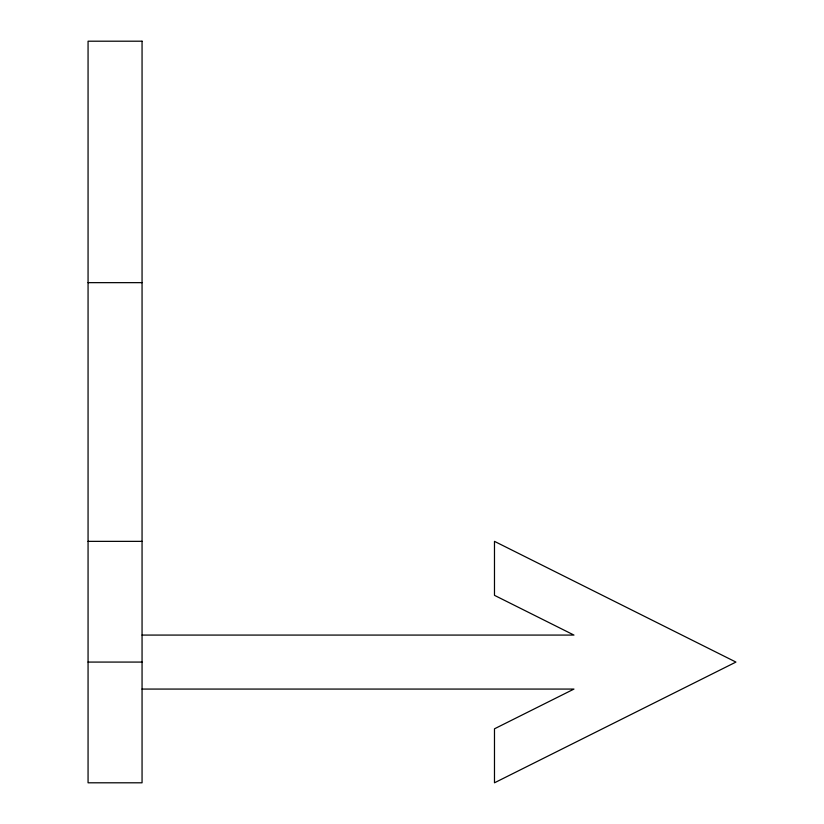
<?xml version="1.0" encoding="UTF-8"?>
<svg xmlns="http://www.w3.org/2000/svg" width="824" height="824" viewBox="0 0 824 824"><rect width="100%" height="100%" fill="white"/><g stroke="black" fill="none" stroke-linecap="round" stroke-linejoin="round"><path stroke-width="1.24" d="M88.065 282.653L142.058 282.653M88.065 541.358L142.058 541.358M142.058 635.077L573.967 635.077L494.482 595.34L494.482 541.358L735.935 662.074L494.482 782.8L494.482 728.807L573.967 689.07L142.058 689.07M88.065 662.074L142.058 662.074M142.058 41.2L88.065 41.2L88.065 782.8L142.058 782.8L142.058 41.2"/></g></svg>
